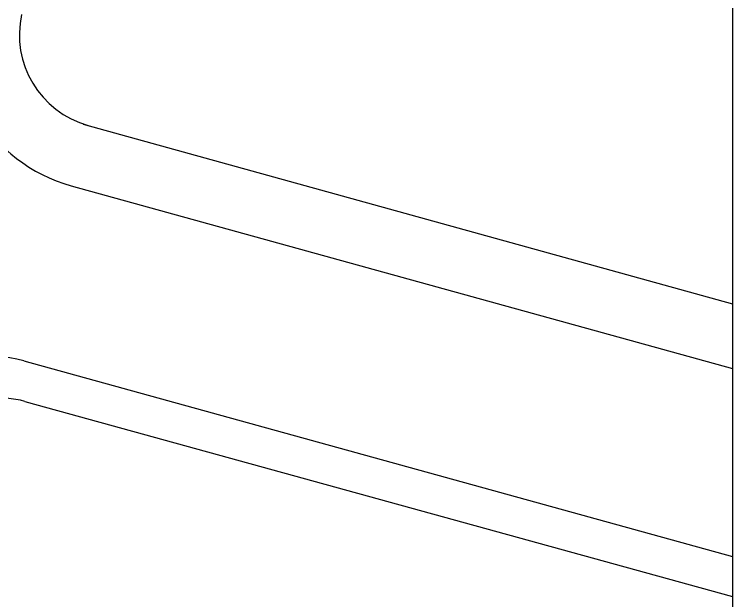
# Model space of a CAD drawing. Header units: inches. Extents: x 0.0008 to 0.0144, y 0.0003 to 0.0113.
# Drawn here: x 0.003254 to 0.004157, y 0.007636 to 0.008373 of the extents above; entities that cross this region are included whole.
import ezdxf

# ---------------------------------------------------------------- set-up
doc = ezdxf.new("R2010")
doc.units = ezdxf.units.IN
doc.header["$MEASUREMENT"] = 0
doc.linetypes.add('VERDECKT', pattern=[9.524999999999999, 6.35, -3.175])
doc.layers.add('Standard', color=7, linetype='Continuous')

msp = doc.modelspace()

# ---------------------------------------------------------------- linework, layer by layer
at = {"layer": 'Standard', "color": 40, "linetype": 'VERDECKT'}
msp.add_line((0.004157026008034744, 0.00983736871503513), (0.004157026008034744, 0.001178841070455169), dxfattribs=at)
at = {"layer": 'Standard', "color": 100, "linetype": 'ByBlock'}
for p, q in [((0.003340365830633067, 0.008235336063034922), (0.004157026008034744, 0.008009305835634244)), ((0.003267023098844567, 0.007886516380675177), (0.004157026008034744, 0.007641295901063646))]:
    msp.add_line(p, q, dxfattribs=at)
at = {"layer": 'Standard', "color": 2, "linetype": 'ByBlock'}
for p, q in [((0.003325204626117224, 0.008157671528183827), (0.004157026008034744, 0.007927990655409126)), ((0.003265772010978741, 0.007937380948901965), (0.004157026008034744, 0.007691289802708472))]:
    msp.add_line(p, q, dxfattribs=at)
for centre, radius, start, end in [((0.003377651364386311, 0.008347406651838252), 0.0001968503937085906, 166.041634063719, 254.5480929019475), ((0.003217273518974173, 0.007761929287250052), 0.000182031286605189, 74.54809290194498, 166.0788129237429)]:
    msp.add_arc(centre, radius, start, end, dxfattribs=at)
at = {"layer": 'Standard', "color": 100, "linetype": 'ByBlock'}
for centre, start, end in [((0.003378054069914012, 0.008347454372835933), 167.3300716316108, 254.5191018215141), ((0.003235606736225665, 0.007772661033590146), 74.5741017902124, 166.0788129237428)]:
    msp.add_arc(centre, 0.0001181102362204724, start, end, dxfattribs=at)

doc.saveas('drawing.dxf')
